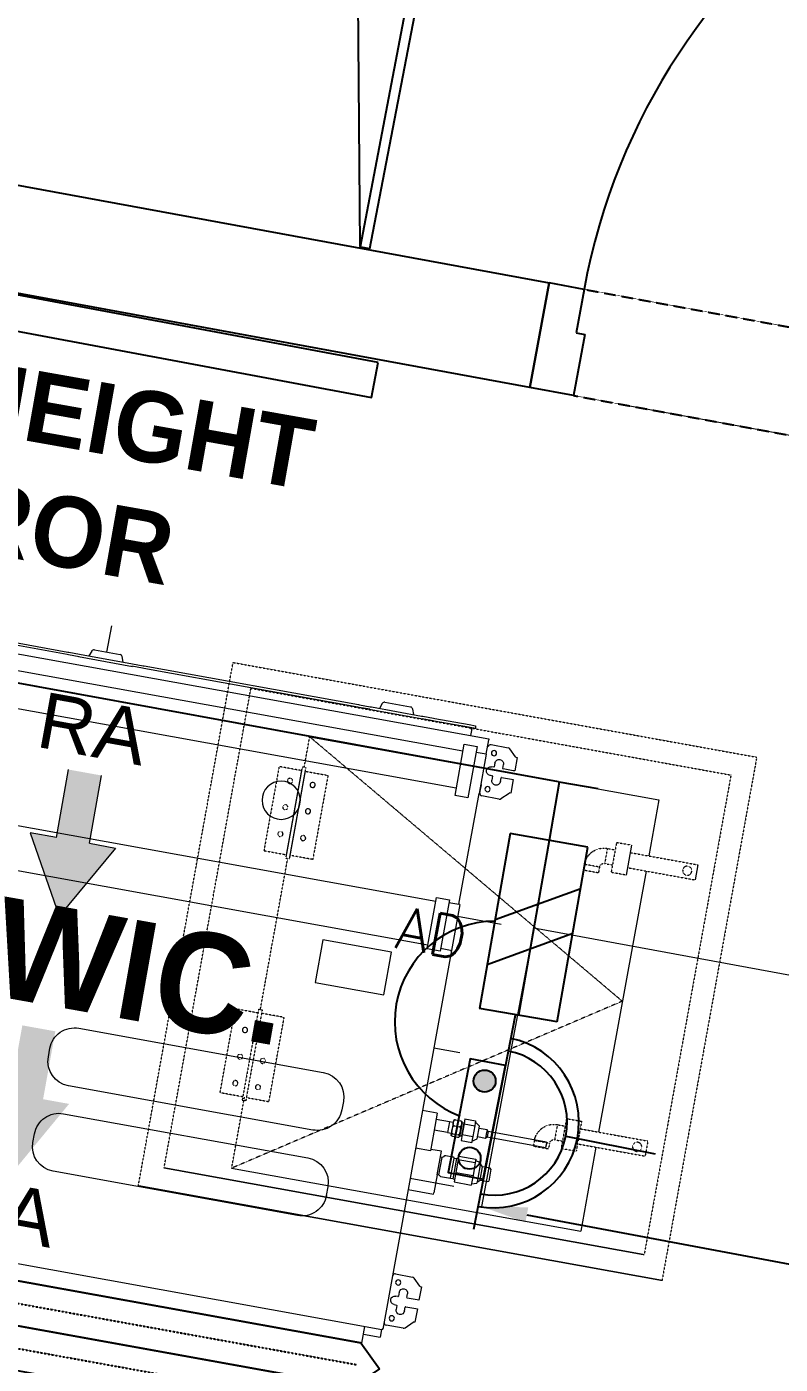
# Model space of a CAD drawing. Extents: x -678889171 to 586587, y -792238163 to 335485.
# Drawn here: x 51311 to 52160, y 27796 to 29305 of the extents above; entities that cross this region are included whole.
import ezdxf
from ezdxf.enums import TextEntityAlignment as Align

# ---------------------------------------------------------------- set-up
doc = ezdxf.new("R2010")
doc.units = 0
doc.header["$MEASUREMENT"] = 0
doc.linetypes.add('HIDDEN', pattern=[0.375, 0.25, -0.125])
doc.linetypes.add('XR-Typ33 8th to11Th$0$HIDDEN', pattern=[0.375, 0.25, -0.125])
doc.layers.get('0').update_dxf_attribs({"color": 8})
doc.layers.get('Defpoints').update_dxf_attribs({"color": 252})
for name, color, linetype in [('1', 8, 'Continuous'), ('9TH-FURN$0$XR-A-TYP-8-9-10$0$I-GLAZ-FULL', 252, 'Continuous'), ('9TH-FURN$0$XR-A-TYP-8-9-10$0$I-SPCL', 252, 'Continuous'), ('AC-DUCT-FLEX', 50, 'Continuous'), ('E-POW-BLOCK', 4, 'Continuous'), ('E-SWIT-AIR', 6, 'Continuous'), ('XR-A-9TH-FLOOR$0$A-WALL', 252, 'Continuous'), ('XR-Typ33 8th to11Th$0$A-DOOR', 252, 'Continuous'), ('XR-Typ33 8th to11Th$0$A-FLOR-OVHD', 252, 'XR-Typ33 8th to11Th$0$HIDDEN'), ('XR-Typ33 8th to11Th$0$XR-A-TYP-8-9-10$0$A-FURN-SANT', 252, 'Continuous'), ('XR-Typ33 8th to11Th$0$XR-A-TYP-8-9-10$0$A-GLAZ', 252, 'Continuous'), ('XR-Typ33 8th to11Th$0$XR-A-TYP-8-9-10$0$A-WALL', 252, 'Continuous')]:
    doc.layers.add(name, color=color, linetype=linetype)
for name, color, linetype, lineweight in [('14- SAD FLEX', 30, 'Continuous', 0), ('2-MH TEXT', 2, 'Continuous', 0), ('Air Outlets', 8, 'Continuous', 0), ('LATS_EQ_IDU', 7, 'Continuous', 0)]:
    doc.layers.add(name, color=color, linetype=linetype, lineweight=lineweight)
doc.styles.add('9TH-FURN$0$XR-A-TYP-8-9-10$0$XREF_1BR$0$KZT', font='')
doc.styles.add('LG-TEXT', font='arial.ttf')
doc.styles.add('ROMANS', font='romans.shx')
doc.styles.add('Work$0$E-M.MODUL', font='romans.shx', dxfattribs={"width": 0.8})
doc.styles.get('9TH-FURN$0$XR-A-TYP-8-9-10$0$XREF_1BR$0$KZT').set_extended_font_data('AvantGarde LT Medium', bold=True)
doc.dimstyles.new('Work$0$S-DIM', dxfattribs={"dimscale": 500, "dimtxt": 0.2065, "dimasz": 0.104, "dimexe": 0, "dimexo": 0, "dimgap": 0, "dimtad": 0, "dimdec": 0, "dimzin": 0, "dimdsep": 46, "dimtxsty": 'Work$0$E-M.MODUL', "dimcen": 0.25, "dimclrd": 5, "dimclre": 5, "dimclrt": 1, "dimadec": 0, "dimazin": 0, "dimtfac": 1, "dimtdec": 0, "dimtofl": 0, "dimtmove": 0, "dimatfit": 3, "dimfxl": 1, "dimtolj": 1, "dimtzin": 0, "dimlwe": 13, "dimarcsym": 0})

# ---------------------------------------------------------------- blocks, each defined once
blk = doc.blocks.new('1PH ISOLATOR')
at = {"color": 4}
blk.add_line((824.308, 1142.35), (819.308, 1142.35), dxfattribs=at)
at = {"layer": 'E-SWIT-AIR'}
for p, q in [((824.308, 1143.462), (819.308, 1143.462)), ((819.308, 1141.239), (819.308, 1143.462)), ((824.308, 1141.239), (824.308, 1143.462)), ((825.975, 1142.35), (824.308, 1142.35)), ((825.975, 1141.239), (825.975, 1142.35)), ((819.308, 1141.239), (824.308, 1141.239))]:
    blk.add_line(p, q, dxfattribs=at)
at = {"layer": 'E-SWIT-AIR', "color": 3}
for p, q in [((820.563, 1143.462), (821.847, 1141.239)), ((821.847, 1143.462), (823.13, 1141.239))]:
    blk.add_line(p, q, dxfattribs=at)
blk = doc.blocks.new('SO1 WP')
at = {"layer": 'E-POW-BLOCK'}
h = blk.add_hatch(color=3, dxfattribs=at)
h.dxf.hatch_style = 1
edge = h.paths.add_edge_path()
edge.add_arc((-0.1064, -0.0481), 0.0303, 0, 360)
at = {"layer": 'E-POW-BLOCK', "color": 3}
for p, q in [((0, 0.2), (0, 0.45)), ((-0.3, 0), (0.3, 0))]:
    blk.add_line(p, q, dxfattribs=at)
blk.add_lwpolyline([(0.1593, 0), (-0.1593, 0), (-0.1593, -0.0988), (0.1593, -0.0988)], close=True, dxfattribs=at)
for centre in [(-0.1064, -0.0481), (0.1096, -0.0481)]:
    blk.add_circle(centre, 0.0303, dxfattribs=at)
for centre, radius, start, end in [((0, -0.0028), 0.2353, 0.6833, 179.3167), ((0, 0), 0.2, 0, 180)]:
    blk.add_arc(centre, radius, start, end, dxfattribs=at)
blk = doc.blocks.new('esc')
at = {"color": 1}
blk.add_arc((-147311.1, 72319.1, -1.9), 113.6, 90.3619, 249.5877, dxfattribs=at)
at = {"layer": 'E-POW-BLOCK', "extrusion": (4.30759e-05, -6.52862e-06, 1), "xscale": 40.04552503335538, "yscale": 40.04552503335538, "zscale": 40.04552503335538, "rotation": 80.0746347150108}
blk.add_blockref('1PH ISOLATOR', (-107879.1, 32122.9, -8.7), dxfattribs=at)
at = {"layer": 'E-POW-BLOCK', "xscale": 410.1995351285421, "yscale": 410.1995351285421, "zscale": 410.1995351285421, "rotation": 258.9902188940114}
blk.add_blockref('SO1 WP', (-147312.3, 72205.5, -1.9), dxfattribs=at)
blk = doc.blocks.new('*U2786')
at = {"color": 0, "linetype": 'HIDDEN', "ltscale": 0.25}
for p, q in [((-9.6, -516.4), (-9.5, -1357.5)), ((40.6, -517), (40.5, -1358.1))]:
    blk.add_line(p, q, dxfattribs=at)
at = {"color": 0, "linetype": 'Continuous'}
for points in [[(-9.6, -1383.3), (15.4, -1357.5), (15.5, -516.4), (-9.6, -490.6), (-34.6, -516.5), (-34.5, -1357.5), (-9.6, -1383.3)], [(40.4, -1383.9), (65.4, -1358), (65.4, -517), (40.4, -491.2), (15.5, -516.4), (15.4, -1358.1), (40.4, -1383.9)]]:
    blk.add_lwpolyline(points, dxfattribs=at)
blk = doc.blocks.new('*U2788')
at = {"layer": '14- SAD FLEX', "color": 0, "linetype": 'HIDDEN', "ltscale": 0.1}
for p, q in [((0, 0), (0, 600.1)), ((0, 600.1), (600.1, 600.1)), ((600.1, 600.1), (600.1, 0)), ((25, 25), (25, 575.1)), ((25, 575.1), (575.1, 575.1)), ((575.1, 575.1), (575.1, 25)), ((100, 497.9), (100, 533)), ((100, 533), (500, 302.2)), ((98, 493.8), (72, 493.8)), ((72, 493.8), (72, 397.4)), ((98, 393.3), (98, 497.9)), ((102.1, 497.9), (98, 497.9)), ((98, 397.4), (98, 493.8)), ((102.1, 393.3), (102.1, 497.9)), ((102.1, 397.4), (102.1, 493.8)), ((102.1, 493.8), (128, 493.8)), ((128, 493.8), (128, 397.4)), ((452.7, 468.8), (461.7, 468.8)), ((452.7, 468.8), (452.7, 451.5)), ((461.7, 477.4), (461.7, 442.9)), ((461.7, 477.4), (478.9, 477.4)), ((478.9, 468.8), (556.5, 468.8)), ((430.5, 446.5), (430.5, 439.8)), ((447.7, 446.5), (430.5, 446.5)), ((447.7, 439.8), (430.5, 439.8)), ((447.7, 446.5), (447.7, 439.8)), ((452.7, 451.5), (461.7, 451.5)), ((478.9, 442.9), (461.7, 442.9)), ((478.9, 451.5), (556.5, 451.5)), ((72, 397.4), (98, 397.4)), ((102.1, 393.3), (98, 393.3)), ((100, 220.4), (100, 393.3)), ((128, 397.4), (102.1, 397.4)), ((500, 302.2), (100, 38.4)), ((72, 119.8), (72, 216.3)), ((72, 216.3), (98, 216.3)), ((98, 220.4), (98, 115.8)), ((102.1, 220.4), (102.1, 115.8)), ((128, 216.3), (102.1, 216.3)), ((128, 119.8), (128, 216.3)), ((452.7, 152.1), (461.6, 152.1)), ((452.7, 152.1), (452.7, 134.8)), ((461.6, 160.7), (461.6, 126.3)), ((461.6, 160.7), (478.9, 160.7)), ((478.9, 160.7), (478.9, 126.3)), ((478.9, 152.1), (556.4, 152.1)), ((556.4, 152.1), (556.4, 134.8)), ((430.4, 129.8), (430.4, 123.2)), ((447.7, 129.8), (430.4, 129.8)), ((447.7, 123.2), (430.4, 123.2)), ((447.7, 129.8), (447.7, 123.2)), ((452.7, 134.8), (461.6, 134.8)), ((478.9, 126.3), (461.6, 126.3)), ((478.9, 134.8), (556.4, 134.8)), ((98, 119.8), (72, 119.8)), ((100, 38.4), (100, 119.8)), ((102.1, 119.8), (128, 119.8)), ((575, 25), (25, 25)), ((575.1, 25), (25, 25)), ((600, 0), (0, 0)), ((600.1, 0), (0, 0))]:
    blk.add_line(p, q, dxfattribs=at)
at = {"layer": '14- SAD FLEX', "color": 0}
for p, q in [((100, 533), (500.1, 533)), ((500.1, 533), (500.1, 468.8)), ((478.9, 477.4), (478.9, 442.9)), ((556.5, 468.8), (556.5, 451.5)), ((500.1, 451.5), (500, 152.1)), ((98, 220.4), (102.1, 220.4)), ((500, 134.8), (500, 38.4)), ((102.1, 115.8), (98, 115.8)), ((100, 38.4), (500, 38.4))]:
    blk.add_line(p, q, dxfattribs=at)
at = {"layer": '14- SAD FLEX', "color": 0, "linetype": 'HIDDEN', "ltscale": 0.1, "extrusion": (-1.424e-13, -1.03492e-17, -1)}
for centre in [(87, 480.1), (87, 449.9), (87, 419.2), (87, 163.8), (87, 133.5)]:
    blk.add_ellipse(centre, major_axis=(-0.07, 2.91), ratio=0.999999, start_param=-1.547113, end_param=4.736072, dxfattribs=at)
at = {"layer": '14- SAD FLEX', "color": 0, "extrusion": (-1.424e-13, -1.15929e-17, -1)}
for centre in [(113, 480.1), (113, 449.9)]:
    blk.add_ellipse(centre, major_axis=(-0.1, 2.91), ratio=0.999999, start_param=-1.537705593972815, end_param=4.745479713206769, dxfattribs=at)
at = {"layer": '14- SAD FLEX', "color": 0, "linetype": 'HIDDEN', "ltscale": 0.1, "extrusion": (-1.424e-13, -7.24316e-19, -1)}
blk.add_ellipse((452.7, 446.5), major_axis=(0, 22.3), ratio=0.999999, start_param=4.712047, end_param=6.282844, dxfattribs=at)
at = {"layer": '14- SAD FLEX', "color": 0, "linetype": 'HIDDEN', "ltscale": 0.1, "extrusion": (-1.424e-13, 4.4163e-18, -1)}
blk.add_ellipse((545.8, 460.1), major_axis=(0.29, 5.15), ratio=0.999999, start_param=4.656950285228202, end_param=10.94013559240779, dxfattribs=at)
at = {"layer": '14- SAD FLEX', "color": 0, "linetype": 'HIDDEN', "ltscale": 0.1, "extrusion": (-1.424e-13, -2.73922e-18, -1)}
blk.add_ellipse((452.7, 446.5), major_axis=(-0.04, 5), ratio=0.999999, start_param=-1.562211, end_param=0.008586, dxfattribs=at)
at = {"layer": '14- SAD FLEX', "color": 0, "linetype": 'HIDDEN', "ltscale": 0.1, "extrusion": (-1.424e-13, -1.15929e-17, -1)}
for centre in [(113, 419.2), (113, 194.4), (113, 163.8), (113, 133.5)]:
    blk.add_ellipse(centre, major_axis=(-0.1, 2.91), ratio=0.999999, start_param=-1.537705593972815, end_param=4.745479713206769, dxfattribs=at)
at = {"layer": '14- SAD FLEX', "color": 0, "extrusion": (-1.424e-13, -1.03492e-17, -1)}
blk.add_ellipse((87, 194.4), major_axis=(-0.07, 2.91), ratio=0.999999, start_param=-1.547113, end_param=4.736072, dxfattribs=at)
at = {"layer": '14- SAD FLEX', "color": 0, "linetype": 'HIDDEN', "ltscale": 0.1, "extrusion": (-1.424e-13, -7.31176e-19, -1)}
blk.add_ellipse((452.7, 129.8), major_axis=(0, 22.3), ratio=0.999999, start_param=4.712047, end_param=6.282844, dxfattribs=at)
at = {"layer": '14- SAD FLEX', "color": 0, "linetype": 'HIDDEN', "ltscale": 0.1, "extrusion": (-1.424e-13, 3.32278e-18, -1)}
blk.add_ellipse((545.7, 143.5), major_axis=(0.29, 5.15), ratio=0.999999, start_param=4.656950285228202, end_param=10.94013559240779, dxfattribs=at)
at = {"layer": '14- SAD FLEX', "color": 0, "linetype": 'HIDDEN', "ltscale": 0.1, "extrusion": (-1.424e-13, 7.73502e-18, -1)}
blk.add_ellipse((452.7, 129.8), major_axis=(0.09, 5), ratio=0.999999, start_param=4.694216, end_param=6.265012, dxfattribs=at)
at = {"layer": '2-MH TEXT', "color": 0, "ltscale": 0.02, "style": 'ROMANS'}
blk.add_text('AD', height=47.4, dxfattribs=at).set_placement((235.4, 316))
blk = doc.blocks.new('*D3283')
at = {"layer": '1', "color": 5, "lineweight": 13, "transparency": 16777216}
for p, q in [((51990.7, 28877.3), (52298.8, 28820.6)), ((51882.4, 28288.4), (52190.5, 28231.7))]:
    blk.add_line(p, q, dxfattribs=at)
at = {"layer": '1', "color": 5, "lineweight": -2, "transparency": 16777216}
for p, q in [((52289.4, 28769.4), (52263.5, 28628.7)), ((52199.9, 28282.9), (52225.8, 28423.6))]:
    blk.add_line(p, q, dxfattribs=at)
at = {"layer": '1', "color": 5, "transparency": 16777216}
for points in [[(52280.9, 28771), (52298, 28767.9), (52298.8, 28820.6)], [(52191.4, 28284.4), (52208.5, 28281.3), (52190.5, 28231.7)]]:
    blk.add_solid(points, dxfattribs=at)
at = {"layer": 'Defpoints', "color": 0, "transparency": 16777216}
for p in [(51990.7, 28877.3, 0), (52298.8, 28820.6), (51882.4, 28288.4, -4.6)]:
    blk.add_point(p, dxfattribs=at)
at = {"layer": '1', "color": 1, "transparency": 16777216, "insert": (52244.7, 28526.2), "char_height": 103.25, "attachment_point": 5, "rotation": 79.5789, "style": 'Work$0$E-M.MODUL'}
blk.add_mtext('\\A1;599', dxfattribs=at)
blk = doc.blocks.new('*D3284')
at = {"layer": '1', "color": 5, "lineweight": 13, "transparency": 16777216}
for p, q in [((51882.4, 28288.4), (51823.5, 27974)), ((52967.7, 28085.2), (52908.8, 27770.9))]:
    blk.add_line(p, q, dxfattribs=at)
at = {"layer": '1', "color": 5, "lineweight": -2, "transparency": 16777216}
for p, q in [((51874.6, 27964.5), (52227, 27898.5)), ((52857.7, 27780.5), (52505.3, 27846.4))]:
    blk.add_line(p, q, dxfattribs=at)
at = {"layer": '1', "color": 5, "transparency": 16777216}
for points in [[(51876.2, 27973), (51873, 27956), (51823.5, 27974)], [(52859.3, 27789), (52856.1, 27771.9), (52908.8, 27770.9)]]:
    blk.add_solid(points, dxfattribs=at)
at = {"layer": 'Defpoints', "color": 0, "transparency": 16777216}
for p in [(51882.4, 28288.4, -4.6), (52967.7, 28085.2, 0), (52908.8, 27770.9)]:
    blk.add_point(p, dxfattribs=at)
at = {"layer": '1', "color": 1, "transparency": 16777216, "insert": (52366.2, 27872.5), "char_height": 103.25, "attachment_point": 5, "rotation": 349.3982, "style": 'Work$0$E-M.MODUL'}
blk.add_mtext('\\A1;1104', dxfattribs=at)
blk = doc.blocks.new('*U1290')
for p, q in [((710, 720), (710, 200)), ((760, 720), (760, 200)), ((0, -20), (0, 100)), ((40, 100), (0, 100)), ((40, 100), (40, 50)), ((760, 100), (760, 50)), ((760, 100), (800, 100)), ((800, -20), (800, 100)), ((40, 50), (50, 50)), ((50, 50), (50, -20)), ((750, 50), (750, -20)), ((760, 50), (750, 50)), ((50, -20), (0, -20)), ((750, -20), (800, -20))]:
    blk.add_line(p, q)
for points in [[(710, 720), (760, 720), (760, 820), (710, 820), (710, 733), (710, 820)], [(710, 200), (760, 200), (760, 100), (710, 100), (710, 187)]]:
    blk.add_lwpolyline(points, close=True)
blk.add_arc((760, 100), 720, 90, 180)
at = {"layer": 'XR-Typ33 8th to11Th$0$A-FLOR-OVHD'}
for p, q in [((40, 100), (760, 100)), ((50, -20), (750, -20))]:
    blk.add_line(p, q, dxfattribs=at)
blk = doc.blocks.new('XR-Typ33 8th to11Th')
at = {"layer": 'XR-Typ33 8th to11Th$0$XR-A-TYP-8-9-10$0$A-FURN-SANT', "elevation": 0}
blk.add_lwpolyline([(53744, 15668.3), (54470.5, 17527.3), (54486.6, 15534.8)], dxfattribs=at)
at = {"layer": 'XR-Typ33 8th to11Th$0$XR-A-TYP-8-9-10$0$A-GLAZ', "elevation": 0}
blk.add_lwpolyline([(54627.1, 16205.7), (54615.3, 16207.8), (54487.2, 15534.7), (54498, 15532.7)], close=True, dxfattribs=at)
at = {"layer": 'XR-Typ33 8th to11Th$0$XR-A-TYP-8-9-10$0$A-WALL'}
blk.add_line((53744.2, 15669.8, 0), (54700.2, 15494, 0), dxfattribs=at)
at = {"layer": 'XR-Typ33 8th to11Th$0$XR-A-TYP-8-9-10$0$A-WALL', "elevation": 0}
blk.add_lwpolyline([(54700.2, 15494), (54678.5, 15375.9), (53449.8, 15601.9), (53471.8, 15719.6)], dxfattribs=at)
at = {"layer": 'XR-Typ33 8th to11Th$0$A-DOOR', "extrusion": (0, 0, -1), "xscale": -1, "zscale": -1, "rotation": 10.42108842836519}
blk.add_blockref('*U1290', (-54682.1, 15395.5, 0), dxfattribs=at)

msp = doc.modelspace()

# ---------------------------------------------------------------- linework, layer by layer
at = {"layer": '9TH-FURN$0$XR-A-TYP-8-9-10$0$I-GLAZ-FULL', "elevation": 0}
msp.add_lwpolyline([(51707.1, 28926.3), (50921.6, 29073.2), (50914.2, 29033.9), (51699.6, 28886.7)], close=True, dxfattribs=at)

# ---------------------------------------------------------------- texts
at = {"layer": '9TH-FURN$0$XR-A-TYP-8-9-10$0$I-SPCL', "attachment_point": 5, "rotation": 349.9442, "style": '9TH-FURN$0$XR-A-TYP-8-9-10$0$XREF_1BR$0$KZT'}
for s, insert, char_height in [('FULL HEIGHT\\PMIRROR', (51272.6, 28817, 0), 80), ('WIC.', (51440, 28238.5, 0), 112.5)]:
    msp.add_mtext_dynamic_manual_height_columns(s, width=1932.754, gutter_width=905.9, heights=[597], dxfattribs=dict(at, insert=insert, char_height=char_height))

# ---------------------------------------------------------------- next in the draw order: block references
at = {"layer": 'XR-A-9TH-FLOOR$0$A-WALL'}
msp.add_blockref('XR-Typ33 8th to11Th', (-2800.4, 13522.1), dxfattribs=at)

# ---------------------------------------------------------------- next in the draw order: hatches: boundary and pattern name
at = {"layer": 'LATS_EQ_IDU', "ltscale": 0.5, "true_color": 0x636466}
for points in [[(51357.9, 28466.9), (51395.1, 28460.2), (51381.3, 28383.7), (51410.7, 28378.3), (51347.2, 28301.4), (51314.7, 28395.7), (51344.1, 28390.4)], [(51342.9, 28171.6), (51305.7, 28178.3), (51291.9, 28101.8), (51262.5, 28107.1), (51295, 28012.8), (51358.4, 28089.7), (51329.1, 28095)]]:
    msp.add_hatch(color=251, dxfattribs=at).paths.add_polyline_path(points)

# ---------------------------------------------------------------- next in the draw order: linework, layer by layer
at = {"color": 240, "true_color": 0xed1f24}
msp.add_line((51910.5, 28452.9, -4.6), (49958.7, 28809.8, -1.1), dxfattribs=at)
at = {"layer": 'LATS_EQ_IDU', "color": 251, "true_color": 0x636466}
for p, q in [((50964.1, 28658.4, -2.7), (51831.7, 28501.5, -2.7)), ((51115.5, 28643.2, -2.7), (51357, 28599.5, -2.7)), ((51802.6, 28487.5, -2.7), (50986.4, 28635.2, -2.7)), ((51356.4, 28596.6, -2.7), (51114.9, 28640.3, -2.7)), ((51401.1, 28599.5, -2.7), (51406.5, 28629, -2.7)), ((51357.9, 28596.3, -2.7), (51356.4, 28596.6, -2.7)), ((51357, 28599.5, -2.7), (51358.2, 28599.3, -2.7)), ((51369.9, 28594.2, -2.7), (51357.9, 28596.3, -2.7)), ((51358.2, 28599.3, -2.7), (51370.2, 28597.1, -2.7)), ((51370.2, 28597.1, -2.7), (51371.9, 28596.8, -2.7)), ((51371.9, 28596.8, -2.7), (51428.2, 28586.6, -2.7)), ((51383.9, 28600.6, -2.7), (51380.7, 28595.2, -2.7)), ((51387, 28602, -2.7), (51415.9, 28596.8, -2.7)), ((51795.1, 28446, -2.7), (50978.9, 28593.7, -2.7)), ((51369.2, 28594.3, -2.7), (51429.8, 28583.3, -2.7)), ((51419.3, 28588.2, -2.7), (51418.3, 28594.4, -2.7)), ((51428.2, 28586.6, -2.7), (51429.9, 28586.3, -2.7)), ((51441.1, 28581.3, -2.7), (51429.1, 28583.5, -2.7)), ((51429.9, 28586.3, -2.7), (51441.9, 28584.1, -2.7)), ((51442.6, 28581, -2.7), (51441.1, 28581.3, -2.7)), ((51441.9, 28584.1, -2.7), (51443.1, 28583.9, -2.7)), ((51684.1, 28537.3, -2.7), (51442.6, 28581, -2.7)), ((51443.1, 28583.9, -2.7), (51684.6, 28540.2, -2.7)), ((51685.5, 28537.1, -2.7), (51684.1, 28537.3, -2.7)), ((51684.6, 28540.2, -2.7), (51685.8, 28540, -2.7)), ((51697.5, 28534.9, -2.7), (51685.5, 28537.1, -2.7)), ((51685.8, 28540, -2.7), (51697.8, 28537.8, -2.7)), ((51697.8, 28537.8, -2.7), (51699.5, 28537.5, -2.7)), ((51699.5, 28537.5, -2.7), (51755.8, 28527.3, -2.7)), ((51711.5, 28541.3, -2.7), (51708.4, 28535.9, -2.7)), ((51714.6, 28542.8, -2.7), (51743.5, 28537.5, -2.7)), ((51696.9, 28535, -2.7), (51757.4, 28524.1, -2.7)), ((51747, 28528.9, -2.7), (51745.9, 28535.1, -2.7)), ((51755.8, 28527.3, -2.7), (51757.5, 28527, -2.7)), ((51768.8, 28522, -2.7), (51756.7, 28524.2, -2.7)), ((51757.5, 28527, -2.7), (51769.5, 28524.8, -2.7)), ((51770.2, 28521.7, -2.7), (51768.8, 28522, -2.7)), ((51769.5, 28524.8, -2.7), (51770.7, 28524.6, -2.7)), ((51809, 28514.7, -2.7), (51770.2, 28521.7, -2.7)), ((51770.7, 28524.6, -2.7), (51809.5, 28517.6, -2.7)), ((51816.7, 28513.3, -2.7), (51809, 28514.7, -2.7)), ((51809.5, 28517.6, -2.7), (51816.7, 28516.3, -2.7)), ((51811.4, 28505.3, -2.7), (51812.5, 28511.1, -2.7)), ((51811.4, 28505.3, -2.7), (51811.4, 28505.1, -2.7)), ((51816.7, 28516.3, -2.7), (51816.7, 28513.3, -2.7)), ((51793.7, 28437.8, -2.7), (51804.1, 28495.7, -2.7)), ((51804.1, 28495.7, -2.7), (51818.6, 28493.1, -2.7)), ((51818.6, 28493.1, -2.7), (51808.1, 28435.2, -2.7)), ((51828.7, 28484.3, -2.7), (51831.7, 28500.5, -2.7)), ((51831.7, 28501.5, -2.7), (51831.9, 28501.4, -2.7)), ((51831.9, 28501.4, -2.7), (51831.7, 28500.7, -2.7)), ((51831.7, 28500.7, -2.7), (51831.7, 28500.5, -2.7)), ((51834.5, 28495, -2.7), (51853.7, 28491.5, -2.7)), ((51861.9, 28481.1, -2.7), (51855.6, 28490.3, -2.7)), ((51828.7, 28484.3, -2.7), (51817.4, 28486.3, -2.7)), ((51828.7, 28484.3, -2.7), (51820.7, 28439.9, -2.7)), ((51863.7, 28480.5, -2.7), (51861, 28465.3, -2.7)), ((51861.9, 28481.1, -2.7), (51862.2, 28480.8, -2.7)), ((51862.2, 28480.8, -2.7), (51863.7, 28480.5, -2.7)), ((51772, 28318.2, -2.7), (50955.8, 28465.9, -2.7)), ((51833.1, 28460.4, -2.7), (51835.5, 28459.9, -2.7)), ((51837.2, 28469.6, -2.7), (51834.8, 28470, -2.7)), ((51838.6, 28474.3, -2.7), (51837.8, 28470, -2.7)), ((51847.5, 28468.2, -2.7), (51848.2, 28472.6, -2.7)), ((51859.1, 28465.6, -2.7), (51847.9, 28467.7, -2.7)), ((51861, 28465.3, -2.7), (51859.1, 28465.6, -2.7)), ((51821.6, 28440.5, -2.7), (51823.3, 28449.7, -2.7)), ((51822.6, 28450.3, -2.7), (51822.9, 28450.3, -2.7)), ((51835.9, 28459.4, -2.7), (51835.1, 28455, -2.7)), ((51844.8, 28453.3, -2.7), (51845.5, 28457.6, -2.7)), ((51846.1, 28458, -2.7), (51857.4, 28456, -2.7)), ((51859.2, 28455.6, -2.7), (51856.5, 28440.4, -2.7)), ((51857.4, 28456, -2.7), (51859.2, 28455.6, -2.7)), ((51808.1, 28435.2, -2.7), (51793.7, 28437.8, -2.7)), ((51798.1, 28314.9, -2.7), (51820.7, 28439.9, -2.7)), ((51843.2, 28433.6, -2.7), (51824, 28437.1, -2.7)), ((51845.4, 28434.1, -2.7), (51854.6, 28440.4, -2.7)), ((51854.9, 28440.7, -2.7), (51854.6, 28440.4, -2.7)), ((51856.5, 28440.4, -2.7), (51854.9, 28440.7, -2.7)), ((51763.1, 28268.9, -2.7), (50946.9, 28416.6, -2.7)), ((51762.3, 28264.6, -2.7), (51772.8, 28322.5, -2.7)), ((51772.8, 28322.5, -2.7), (51787.3, 28319.9, -2.7)), ((51787.3, 28319.9, -2.7), (51776.8, 28262, -2.7)), ((51786.7, 28317, -2.7), (51798.1, 28314.9, -2.7)), ((51798.9, 28314.8, -2.7), (51789.5, 28262.7, -2.7)), ((51798.9, 28314.8, -2.7), (51798.1, 28314.9, -2.7)), ((51845.6, 28292.2, -2.7), (51796.4, 28301.1, -2.7)), ((51644.7, 28274.7, -2.7), (51636, 28226.5, -2.7)), ((51721.9, 28260.8, -2.7), (51644.7, 28274.7, -2.7)), ((51776.8, 28262, -2.7), (51762.3, 28264.6, -2.7)), ((51788.7, 28262.8, -2.7), (51777.3, 28264.9, -2.7)), ((51789.5, 28262.7, -2.7), (51712.2, 27835.7, -2.7)), ((51713.2, 28212.6, -2.7), (51721.9, 28260.8, -2.7)), ((51788.7, 28262.8, -2.7), (51789.5, 28262.7, -2.7)), ((51636, 28226.5, -2.7), (51713.2, 28212.6, -2.7)), ((51369.5, 28175, -2.7), (51645.1, 28125.2, -2.7)), ((51335.1, 28142.7, -2.7), (51336.8, 28152.4, -2.7)), ((51769.6, 28153.1, -2.7), (51799.2, 28147.7, -2.7)), ((51633.3, 28060.2, -2.7), (51357.7, 28110.1, -2.7)), ((51667.7, 28092.5, -2.7), (51666, 28082.9, -2.7)), ((51352, 28078.6, -2.7), (51627.6, 28028.7, -2.7)), ((51773.6, 28079.3, -2.7), (51756.8, 28082.3, -2.7)), ((51773.6, 28079.3, -2.7), (51769.7, 28057.7, -2.7)), ((51787.3, 28069.5, -2.7), (51772.4, 28072.2, -2.7)), ((51787.3, 28069.5, -2.7), (51785.1, 28057.5, -2.7)), ((51791.6, 28068.7, -2.7), (51787.3, 28069.5, -2.7)), ((51791.9, 28070.3, -2.7), (51789.6, 28057.6, -2.7)), ((51794.2, 28071.6, -2.7), (51799.9, 28070.6, -2.7)), ((51801.6, 28068.5, -2.7), (51799.3, 28055.8, -2.7)), ((51803.4, 28067.8, -2.7), (51800.8, 28053.5, -2.7)), ((51803.4, 28067.8, -2.7), (51801.5, 28068.2, -2.7)), ((51804, 28068.2, -2.7), (51803.4, 28067.8, -2.7)), ((51804.8, 28072.8, -2.7), (51803.8, 28067.3, -2.7)), ((51804.8, 28072.8, -2.7), (51816.9, 28070.6, -2.7)), ((51816.4, 28067.8, -2.7), (51815.9, 28065.1, -2.7)), ((51816.9, 28070.6, -2.7), (51816.4, 28067.8, -2.7)), ((51821.3, 28064.7, -2.7), (51816.6, 28069, -2.7)), ((51317.6, 28046.3, -2.7), (51319.4, 28056, -2.7)), ((51769.7, 28057.7, -2.7), (51765.9, 28036.7, -2.7)), ((51785.1, 28057.5, -2.7), (51770.2, 28060.2, -2.7)), ((51785.1, 28057.5, -2.7), (51789.5, 28056.7, -2.7)), ((51789.6, 28057.6, -2.7), (51789.2, 28055.2, -2.7)), ((51790.8, 28053.2, -2.7), (51796.6, 28052.1, -2.7)), ((51791.3, 28055.9, -2.7), (51797.1, 28054.8, -2.7)), ((51793, 28065.1, -2.7), (51798.8, 28064, -2.7)), ((51799.3, 28055.8, -2.7), (51798.8, 28053.5, -2.7)), ((51798.9, 28053.8, -2.7), (51800.8, 28053.5, -2.7)), ((51801.6, 28055, -2.7), (51800.4, 28048.3, -2.7)), ((51800.8, 28053.5, -2.7), (51801.2, 28052.9, -2.7)), ((51803.8, 28067.3, -2.7), (51801.6, 28055, -2.7)), ((51801.6, 28055, -2.7), (51813.7, 28052.8, -2.7)), ((51803.8, 28067.3, -2.7), (51815.9, 28065.1, -2.7)), ((51813.7, 28052.8, -2.7), (51813.1, 28049.5, -2.7)), ((51814.8, 28059, -2.7), (51813.7, 28052.8, -2.7)), ((51815.9, 28065.1, -2.7), (51814.8, 28059, -2.7)), ((51818.7, 28050.2, -2.7), (51821.3, 28064.7, -2.7)), ((51819.1, 28052.8, -2.7), (51828, 28051.2, -2.7)), ((51829.7, 28060.4, -2.7), (51820.8, 28062, -2.7)), ((51829.2, 28057.6, -2.7), (51828, 28051.2, -2.7)), ((51828, 28051.2, -2.7), (51829.8, 28052.5, -2.7)), ((51829.7, 28060.4, -2.7), (51829.2, 28057.6, -2.7)), ((51831, 28058.6, -2.7), (51829.7, 28060.4, -2.7)), ((51830.6, 28056.7, -2.7), (51829.8, 28052.5, -2.7)), ((51829.8, 28052.5, -2.7), (51895.8, 28040.5, -2.7)), ((51831, 28058.6, -2.7), (51830.6, 28056.7, -2.7)), ((51896.9, 28046.7, -2.7), (51831, 28058.6, -2.7)), ((51765.9, 28036.7, -2.7), (51749.1, 28039.7, -2.7)), ((51778.2, 28036.2, -2.7), (51766.2, 28038.4, -2.7)), ((51800.4, 28048.3, -2.7), (51812.5, 28046.2, -2.7)), ((51813.1, 28049.5, -2.7), (51812.5, 28046.2, -2.7)), ((51812.7, 28047.8, -2.7), (51818.7, 28050.2, -2.7)), ((51896.6, 28044.8, -2.7), (51895.8, 28040.5, -2.7)), ((51896.9, 28046.7, -2.7), (51896.6, 28044.8, -2.7)), ((51773.4, 28009.7, -2.7), (51778.2, 28036.2, -2.7)), ((51775.5, 28009.8, -2.7), (51779, 28029.1, -2.7)), ((51779, 28029.1, -2.7), (51777, 28029.5, -2.7)), ((51781.2, 28030.4, -2.7), (51779, 28029.1, -2.7)), ((51781.1, 28030.2, -2.7), (51781.2, 28030.4, -2.7)), ((51783.3, 28031.3, -2.7), (51791, 28029.9, -2.7)), ((51788.7, 28006.3, -2.7), (51792.7, 28028.1, -2.7)), ((51791.6, 28005.3, -2.7), (51795.7, 28028, -2.7)), ((51795.2, 28027.6, -2.7), (51792.7, 28028.1, -2.7)), ((51797.2, 28026.9, -2.7), (51794.6, 28012.3, -2.7)), ((51795.7, 28028, -2.7), (51795.2, 28027.6, -2.7)), ((51797.4, 28027.7, -2.7), (51795.7, 28028, -2.7)), ((51797.9, 28030.7, -2.7), (51797.2, 28026.9, -2.7)), ((51797.2, 28026.9, -2.7), (51816.5, 28023.4, -2.7)), ((51797.9, 28030.7, -2.7), (51817.2, 28027.3, -2.7)), ((51816.5, 28023.4, -2.7), (51815.2, 28016.1, -2.7)), ((51816.9, 28025.3, -2.7), (51816.5, 28023.4, -2.7)), ((51817.2, 28027.3, -2.7), (51816.9, 28025.3, -2.7)), ((51822.5, 28023.3, -2.7), (51816.9, 28025.8, -2.7)), ((51822.5, 28023.3, -2.7), (51818.9, 28003.5, -2.7)), ((51615.9, 27963.8, -2.7), (51340.3, 28013.7, -2.7)), ((51773.4, 28009.7, -2.7), (51769.7, 27989.2, -2.7)), ((51773.5, 28010.2, -2.7), (51775.5, 28009.8, -2.7)), ((51775.5, 28009.8, -2.7), (51777.1, 28007.9, -2.7)), ((51788.4, 28005.4, -2.7), (51777.2, 28007.4, -2.7)), ((51794.6, 28012.3, -2.7), (51792.7, 28001.7, -2.7)), ((51794.6, 28012.3, -2.7), (51813.9, 28008.8, -2.7)), ((51813.9, 28008.8, -2.7), (51812.9, 28003.5, -2.7)), ((51815.2, 28016.1, -2.7), (51813.9, 28008.8, -2.7)), ((51821.8, 28003.6, -2.7), (51824.5, 28018.8, -2.7)), ((51823, 28020.9, -2.7), (51822.1, 28021, -2.7)), ((51824.5, 28018.8, -2.7), (51823, 28020.9, -2.7)), ((51833.3, 28017.2, -2.7), (51824.5, 28018.8, -2.7)), ((51834, 28016.1, -2.7), (51831.6, 28002.7, -2.7)), ((51834, 28016.1, -2.7), (51833.3, 28017.2, -2.7)), ((51650.3, 27996.1, -2.7), (51648.5, 27986.4, -2.7)), ((51740.9, 27993, -2.7), (51769.4, 27987.8, -2.7)), ((51743, 28005.9, -2.7), (51792.2, 27997, -2.7)), ((51788.7, 28006.1, -2.7), (51791.2, 28005.6, -2.7)), ((51791.2, 28005.6, -2.7), (51791.2, 28005.8, -2.7)), ((51791.2, 28005.6, -2.7), (51791.6, 28005, -2.7)), ((51791.6, 28005, -2.7), (51791.6, 28005.3, -2.7)), ((51791.6, 28005, -2.7), (51793.2, 28004.7, -2.7)), ((51792.7, 28001.7, -2.7), (51812, 27998.2, -2.7)), ((51812.9, 28003.5, -2.7), (51812, 27998.2, -2.7)), ((51812.2, 27999.7, -2.7), (51818.3, 28000.1, -2.7)), ((51818.9, 28003.5, -2.7), (51818.3, 28000.1, -2.7)), ((51818.7, 28002.3, -2.7), (51819.6, 28002.2, -2.7)), ((51819.6, 28002.2, -2.7), (51821.8, 28003.6, -2.7)), ((51821.8, 28003.6, -2.7), (51830.5, 28002, -2.7)), ((51830.5, 28002, -2.7), (51831.6, 28002.7, -2.7)), ((51711.1, 27834.9, -2.7), (50843.5, 27991.9, -2.7)), ((51769.4, 27987.8, -2.7), (51769.7, 27989.2, -2.7)), ((51686.9, 27820.4, -2.7), (50860.5, 27969.9, -2.7)), ((51726.4, 27897.9, -2.7), (51745.7, 27894.4, -2.7)), ((51753.9, 27884, -2.7), (51747.6, 27893.2, -2.7)), ((51729.2, 27872.5, -2.7), (51726.8, 27872.9, -2.7)), ((51730.6, 27877.2, -2.7), (51729.8, 27872.8, -2.7)), ((51739.4, 27871.1, -2.7), (51740.2, 27875.4, -2.7)), ((51755.7, 27883.4, -2.7), (51752.9, 27868.2, -2.7)), ((51753.9, 27884, -2.7), (51754.2, 27883.7, -2.7)), ((51754.2, 27883.7, -2.7), (51755.7, 27883.4, -2.7)), ((51725.1, 27863.2, -2.7), (51727.5, 27862.8, -2.7)), ((51727.9, 27862.2, -2.7), (51727.1, 27857.9, -2.7)), ((51736.7, 27856.2, -2.7), (51737.5, 27860.5, -2.7)), ((51738.1, 27860.9, -2.7), (51749.4, 27858.9, -2.7)), ((51751.1, 27868.5, -2.7), (51739.8, 27870.5, -2.7)), ((51751.2, 27858.5, -2.7), (51748.4, 27843.3, -2.7)), ((51749.4, 27858.9, -2.7), (51751.2, 27858.5, -2.7)), ((51752.9, 27868.2, -2.7), (51751.1, 27868.5, -2.7)), ((51737.4, 27837, -2.7), (51746.6, 27843.3, -2.7)), ((51746.9, 27843.6, -2.7), (51746.6, 27843.3, -2.7)), ((51748.4, 27843.3, -2.7), (51746.9, 27843.6, -2.7)), ((51688.6, 27819.8, -2.7), (51692, 27838.4, -2.7)), ((51690.4, 27829.9, -2.7), (51709.2, 27826.5, -2.7)), ((51710.7, 27835, -2.7), (51709.2, 27826.5, -2.7)), ((51711.3, 27834.9, -2.7), (51711.1, 27834.9, -2.7)), ((51711.4, 27835.6, -2.7), (51711.3, 27834.9, -2.7)), ((51712.2, 27835.7, -2.7), (51711.4, 27835.8, -2.7)), ((51711.4, 27835.8, -2.7), (51711.4, 27835.6, -2.7)), ((51735.2, 27836.5, -2.7), (51716, 27840, -2.7)), ((51686.9, 27820.2, -2.7), (51686.9, 27820.4, -2.7)), ((51687.7, 27820, -2.7), (51686.9, 27820.2, -2.7)), ((51688.6, 27819.8, -2.7), (51687.7, 27820, -2.7))]:
    msp.add_line(p, q, dxfattribs=at)
at = {"layer": 'LATS_EQ_IDU', "color": 251, "ltscale": 0.5, "true_color": 0x636466}
for p, q in [((51344.1, 28390.4, -2.7), (51357.9, 28466.9, -2.7)), ((51344.1, 28390.4, -2.7), (51357.9, 28466.9, -2.7)), ((51381.3, 28383.7, -2.7), (51395.1, 28460.2, -2.7)), ((51381.3, 28383.7, -2.7), (51395.1, 28460.2, -2.7)), ((51344.1, 28390.4, -2.7), (51314.7, 28395.7, -2.7)), ((51344.1, 28390.4, -2.7), (51314.7, 28395.7, -2.7)), ((51314.7, 28395.7, -2.7), (51347.2, 28301.4, -2.7)), ((51314.7, 28395.7, -2.7), (51347.2, 28301.4, -2.7)), ((51410.7, 28378.3, -2.7), (51347.2, 28301.4, -2.7)), ((51410.7, 28378.3, -2.7), (51347.2, 28301.4, -2.7)), ((51381.3, 28383.7, -2.7), (51410.7, 28378.3, -2.7)), ((51381.3, 28383.7, -2.7), (51410.7, 28378.3, -2.7))]:
    msp.add_line(p, q, dxfattribs=at)
at = {"layer": 'LATS_EQ_IDU', "color": 251, "true_color": 0x636466, "extrusion": (-5.61746e-31, -3.10504e-30, -1)}
for centre, radius in [((-51837.6, 28485.4, 2.7), 2.94), ((-51597.6, 28432.3, 2.7), 21.6), ((-51830.3, 28444.9, 2.7), 2.94), ((-51729.6, 27888.3, 2.7), 2.94), ((-51722.3, 27847.8, 2.7), 2.94)]:
    msp.add_circle(centre, radius, dxfattribs=at)
at = {"layer": 'LATS_EQ_IDU', "color": 251, "true_color": 0x636466}
for centre, radius, start, end in [((51386.4, 28599.1, -2.7), 2.94, 79.7453, 149.7453), ((51415.4, 28593.9, -2.7), 2.94, 9.7453, 79.7453), ((51714.1, 28539.9, -2.7), 2.94, 79.7453, 149.7453), ((51743, 28534.6, -2.7), 2.94, 9.7453, 79.7453), ((51809.6, 28511.6, -2.7), 2.94, 349.7453, 79.7453), ((51833.9, 28492.1, -2.7), 2.94, 79.7453, 169.7453), ((51853.2, 28488.6, -2.7), 2.94, 34.7453, 79.7453), ((51835.4, 28459.5, -2.7), 0.49, 349.7453, 79.7453), ((51837.3, 28470.1, -2.7), 0.49, 259.7453, 349.7453), ((51847.9, 28468.1, -2.7), 0.49, 169.7453, 259.7453), ((51846, 28457.5, -2.7), 0.49, 79.7453, 169.7453), ((51824.5, 28440, -2.7), 2.94, 169.7453, 259.7453), ((51843.8, 28436.5, -2.7), 2.94, 259.7453, 304.7453), ((51793.8, 28069.9, -2.7), 1.96, 136.6085, 169.7453), ((51799.6, 28068.9, -2.7), 1.96, 349.7453, 23.0098), ((51791.1, 28054.9, -2.7), 1.96, 169.7453, 203.0098), ((51796.9, 28053.8, -2.7), 1.96, 316.6085, 349.7453), ((51783, 28029.7, -2.7), 1.96, 144.8666, 159.3618), ((51790.7, 28028.3, -2.7), 1.96, 7.2973, 14.7137), ((51790.7, 28028.3, -2.7), 1.96, 349.7453, 356.77), ((51779.1, 28007.9, -2.7), 1.96, 180.1288, 194.7137), ((51786.8, 28006.5, -2.7), 1.96, 324.8666, 349.7453), ((51725.9, 27895, -2.7), 2.94, 79.7453, 169.7453), ((51745.2, 27891.5, -2.7), 2.94, 34.7453, 79.7453), ((51729.3, 27872.9, -2.7), 0.49, 259.7453, 349.7453), ((51727.4, 27862.3, -2.7), 0.49, 349.7453, 79.7453), ((51738, 27860.4, -2.7), 0.49, 79.7453, 169.7453), ((51739.9, 27871, -2.7), 0.49, 169.7453, 259.7453), ((51716.5, 27842.9, -2.7), 2.94, 169.7453, 259.7453), ((51735.7, 27839.4, -2.7), 2.94, 259.7453, 304.7453)]:
    msp.add_arc(centre, radius, start, end, dxfattribs=at)
at = {"layer": 'LATS_EQ_IDU', "color": 251, "true_color": 0x636466, "extrusion": (-5.61746e-31, -3.10504e-30, -1)}
for centre, radius, start, end in [((-51843.4, 28473.4, 2.7), 4.9, 10.2547, 190.2547), ((-51834, 28465.2, 2.7), 4.9, 280.2547, 100.2547), ((-51822.8, 28449.8, 2.7), 0.49, 100.2547, 190.2547), ((-51839.9, 28454.2, 2.7), 4.9, 190.2547, 10.2547), ((-51364.5, 28147.4, 2.7), 28.1, 10.2547, 100.2547), ((-51362.7, 28137.7, 2.7), 28.1, 280.2547, 10.2547), ((-51640.1, 28097.5, 2.7), 28.1, 100.2547, 190.2547), ((-51638.3, 28087.9, 2.7), 28.1, 190.2547, 280.2547), ((-51347, 28051, 2.7), 28.1, 10.2547, 100.2547), ((-51345.3, 28041.3, 2.7), 28.1, 280.2547, 10.2547), ((-51622.6, 28001.1, 2.7), 28.1, 100.2547, 190.2547), ((-51620.9, 27991.4, 2.7), 28.1, 190.2547, 280.2547), ((-51725.9, 27868.1, 2.7), 4.9, 280.2547, 100.2547), ((-51735.4, 27876.3, 2.7), 4.9, 10.2547, 190.2547), ((-51731.9, 27857, 2.7), 4.9, 190.2547, 10.2547)]:
    msp.add_arc(centre, radius, start, end, dxfattribs=at)
at = {"layer": 'LATS_EQ_IDU', "color": 251, "true_color": 0x636466}
for points, knots in [([(51793, 28065.1, -2.7), (51792.5, 28065.2, -2.7), (51792.2, 28065.5, -2.7), (51791.8, 28066.1, -2.7), (51791.7, 28066.4, -2.7), (51791.6, 28067.4, -2.7), (51791.6, 28068.1, -2.7), (51791.9, 28069.3, -2.7), (51792, 28069.9, -2.7), (51792.5, 28070.8, -2.7), (51792.7, 28071.1, -2.7), (51793.3, 28071.5, -2.7), (51793.7, 28071.7, -2.7), (51794.2, 28071.6, -2.7)], [0, 0, 0, 0, 0.125, 0.125, 0.25, 0.25, 0.5, 0.5, 0.75, 0.75, 0.875, 0.875, 1, 1, 1, 1]), ([(51794.2, 28071.6, -2.7), (51793.7, 28071.7, -2.7), (51793.3, 28071.7, -2.7), (51792.7, 28071.5, -2.7), (51792.6, 28071.4, -2.7), (51792.4, 28071.3, -2.7), (51792.4, 28071.3, -2.7), (51792.4, 28071.2, -2.7)], [0, 0, 0, 0, 0.455633, 0.455633, 0.911267, 0.911267, 1, 1, 1, 1]), ([(51798.8, 28064, -2.7), (51799.2, 28064, -2.7), (51799.7, 28064.1, -2.7), (51800.2, 28064.6, -2.7), (51800.4, 28064.9, -2.7), (51800.9, 28065.7, -2.7), (51801, 28066.4, -2.7), (51801.3, 28067.6, -2.7), (51801.4, 28068.2, -2.7), (51801.2, 28069.2, -2.7), (51801.1, 28069.5, -2.7), (51800.7, 28070.2, -2.7), (51800.4, 28070.5, -2.7), (51799.9, 28070.6, -2.7)], [0, 0, 0, 0, 0.125, 0.125, 0.25, 0.25, 0.5, 0.5, 0.75, 0.75, 0.875, 0.875, 1, 1, 1, 1]), ([(51799.9, 28070.6, -2.7), (51800.4, 28070.5, -2.7), (51800.8, 28070.3, -2.7), (51801.2, 28070, -2.7), (51801.3, 28069.8, -2.7), (51801.4, 28069.7, -2.7), (51801.4, 28069.6, -2.7), (51801.5, 28069.6, -2.7)], [0, 0, 0, 0, 0.455763, 0.455763, 0.911527, 0.911527, 1, 1, 1, 1]), ([(51790.8, 28053.2, -2.7), (51790.4, 28053.3, -2.7), (51790, 28053.4, -2.7), (51789.5, 28053.8, -2.7), (51789.4, 28053.9, -2.7), (51789.2, 28054.3, -2.7), (51789.2, 28054.6, -2.7), (51789.3, 28055.1, -2.7), (51789.4, 28055.4, -2.7), (51789.7, 28055.7, -2.7), (51789.9, 28055.8, -2.7), (51790.4, 28055.9, -2.7), (51790.8, 28056, -2.7), (51791.3, 28055.9, -2.7)], [0, 0, 0, 0, 0.125, 0.125, 0.25, 0.25, 0.5, 0.5, 0.75, 0.75, 0.875, 0.875, 1, 1, 1, 1]), ([(51791.3, 28055.9, -2.7), (51790.8, 28056, -2.7), (51790.5, 28056.4, -2.7), (51790.2, 28057.2, -2.7), (51790.1, 28057.7, -2.7), (51790, 28059, -2.7), (51790.2, 28059.9, -2.7), (51790.5, 28061.7, -2.7), (51790.7, 28062.6, -2.7), (51791.2, 28063.8, -2.7), (51791.4, 28064.2, -2.7), (51792.1, 28064.9, -2.7), (51792.5, 28065.2, -2.7), (51793, 28065.1, -2.7)], [0, 0, 0, 0, 0.125, 0.125, 0.25, 0.25, 0.5, 0.5, 0.75, 0.75, 0.875, 0.875, 1, 1, 1, 1]), ([(51796.6, 28052.1, -2.7), (51797.1, 28052.1, -2.7), (51797.5, 28052.1, -2.7), (51798, 28052.2, -2.7), (51798.2, 28052.3, -2.7), (51798.5, 28052.6, -2.7), (51798.6, 28052.9, -2.7), (51798.7, 28053.4, -2.7), (51798.7, 28053.7, -2.7), (51798.5, 28054.1, -2.7), (51798.4, 28054.3, -2.7), (51797.9, 28054.6, -2.7), (51797.6, 28054.8, -2.7), (51797.1, 28054.8, -2.7)], [0, 0, 0, 0, 0.125, 0.125, 0.25, 0.25, 0.5, 0.5, 0.75, 0.75, 0.875, 0.875, 1, 1, 1, 1]), ([(51797.1, 28054.8, -2.7), (51797.6, 28054.8, -2.7), (51798, 28055, -2.7), (51798.6, 28055.7, -2.7), (51798.9, 28056.1, -2.7), (51799.4, 28057.3, -2.7), (51799.6, 28058.2, -2.7), (51799.9, 28060, -2.7), (51800, 28060.9, -2.7), (51800, 28062.3, -2.7), (51799.9, 28062.7, -2.7), (51799.6, 28063.6, -2.7), (51799.2, 28064, -2.7), (51798.8, 28064, -2.7)], [0, 0, 0, 0, 0.125, 0.125, 0.25, 0.25, 0.5, 0.5, 0.75, 0.75, 0.875, 0.875, 1, 1, 1, 1]), ([(51781.1, 28030.2, -2.7), (51781.2, 28030.5, -2.7), (51781.3, 28030.8, -2.7), (51781.7, 28031.1, -2.7), (51781.9, 28031.2, -2.7), (51782.4, 28031.4, -2.7), (51782.8, 28031.4, -2.7), (51783.3, 28031.3, -2.7)], [0, 0, 0, 0, 0.5, 0.5, 0.75, 0.75, 1, 1, 1, 1]), ([(51792.6, 28028.8, -2.7), (51792.6, 28029, -2.7), (51792.5, 28029.2, -2.7), (51792, 28029.6, -2.7), (51791.6, 28029.8, -2.7), (51791, 28029.9, -2.7)], [0, 0, 0, 0, 0.491288, 0.491288, 1, 1, 1, 1])]:
    msp.add_open_spline(points, degree=3, knots=knots, dxfattribs=at)

# ---------------------------------------------------------------- next in the draw order: block references
at = {"color": 85, "true_color": 0x58ba48}
msp.add_blockref('esc', (199150.3, -44136.7, -2.7), dxfattribs=at)
at = {"layer": 'AC-DUCT-FLEX', "color": 251, "true_color": 0x636466, "extrusion": (-6.58952e-12, -3.64187e-11, -1), "zscale": -1.000000000000003, "rotation": 280.2478201520188}
msp.add_blockref('*U2786', (-50345.5, 28027.6, 2.7), dxfattribs=at)
at = {"layer": 'Air Outlets', "color": 251, "true_color": 0x636466, "extrusion": (1.40513e-07, 7.76537e-07, 1), "rotation": 349.7452926017349}
msp.add_blockref('*U2788', (51436.5, 27997.2, -4.5), dxfattribs=at)

# ---------------------------------------------------------------- next in the draw order: texts
at = {"layer": 'LATS_EQ_IDU', "color": 251, "true_color": 0x636466, "style": 'LG-TEXT'}
for s, p in [('RA', (51379.6, 28482.1, -2.7)), ('SA', (51278.9, 27937.7, -2.7))]:
    msp.add_text(s, height=63, rotation=349.7453, dxfattribs=at).set_placement(p, align=Align.CENTER)

# ---------------------------------------------------------------- next in the draw order: dimensions: what is measured, and where the dimension line sits
at = {"layer": '1', "color": 4}
for p2, distance, picture, middle in [((51990.7, 28877.3, 0), -313.3, '*D3283', (52244.7, 28526.2)), ((52967.7, 28085.2, 0), -319.8, '*D3284', (52366.2, 27872.5))]:
    dim = msp.add_aligned_dim(p1=(51882.4, 28288.4, -4.6), p2=p2, distance=distance, dimstyle='Work$0$S-DIM', dxfattribs=at)
    dim.commit()
    dim.dimension.update_dxf_attribs({"geometry": picture, "text_midpoint": middle})

doc.saveas('drawing.dxf')
